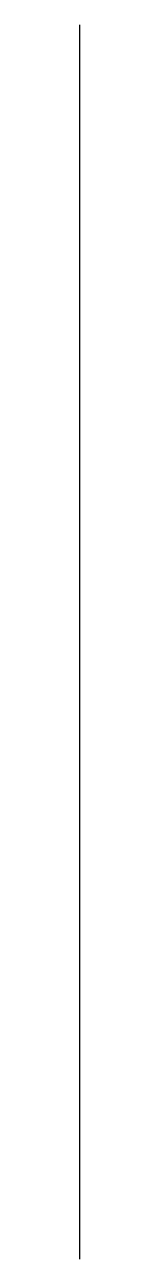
# Model space of a CAD drawing. Extents: x 583 to 583, y 1074 to 2574.
import ezdxf

# ---------------------------------------------------------------- set-up
doc = ezdxf.new("R2010")
doc.units = 0
doc.layers.get('0').update_dxf_attribs({"linetype": 'CONTINUOUS'})

msp = doc.modelspace()

# ---------------------------------------------------------------- linework, layer by layer
msp.add_line((583.4, 1074.2), (583.4, 1074.2))
msp.add_lwpolyline([(583.4, 1074.2), (583.4, 2574.2)])

doc.saveas('drawing.dxf')
